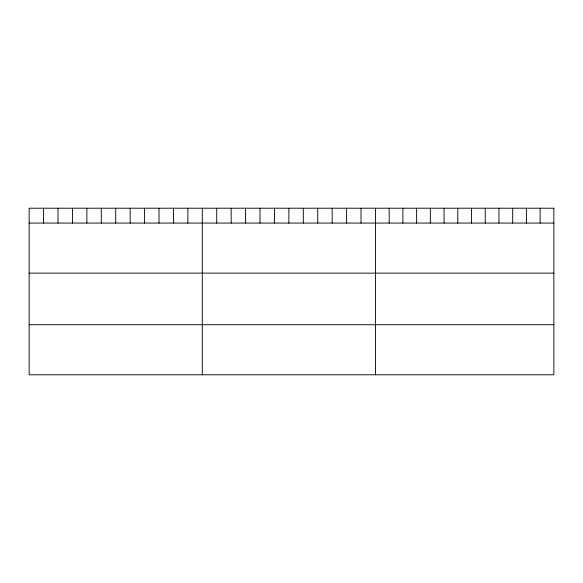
<?xml version="1.0" encoding="UTF-8"?>
<svg xmlns="http://www.w3.org/2000/svg" width="583" height="583" viewBox="0 0 583 583"><rect width="100%" height="100%" fill="white"/><g stroke="black" fill="none" stroke-linecap="round" stroke-linejoin="round"><path stroke-width="0.87" d="M29.15 223.063L553.85 223.063M29.15 273.136L553.85 273.136M29.15 324.716L553.85 324.716M540.128 208.211L540.128 223.063M526.405 208.211L526.405 223.063M512.683 208.211L512.683 223.063M498.961 208.211L498.961 223.063M485.238 208.211L485.238 223.063M471.516 208.211L471.516 223.063M457.786 208.211L457.786 223.063M444.064 208.211L444.064 223.063M430.341 208.211L430.341 223.063M416.619 208.211L416.619 223.063M402.897 208.211L402.897 223.063M389.174 208.211L389.174 223.063M375.452 208.211L375.452 374.789M361.023 208.211L361.023 223.063M346.594 208.211L346.594 223.063M332.164 208.211L332.164 223.063M317.735 208.211L317.735 223.063M303.306 208.211L303.306 223.063M288.876 208.211L288.876 223.063M274.447 208.211L274.447 223.063M260.018 208.211L260.018 223.063M245.589 208.211L245.589 223.063M231.16 208.211L231.16 223.063M216.73 208.211L216.73 223.063M202.301 208.211L202.301 374.789M187.872 208.211L187.872 223.063M173.442 208.211L173.442 223.063M159.013 208.211L159.013 223.063M144.584 208.211L144.584 223.063M130.155 208.211L130.155 223.063M115.726 208.211L115.726 223.063M101.296 208.211L101.296 223.063M86.867 208.211L86.867 223.063M72.438 208.211L72.438 223.063M58.008 208.211L58.008 223.063M43.579 208.211L43.579 223.063M553.85 208.211L29.15 208.211L29.15 374.789L553.85 374.789L553.85 208.211"/></g></svg>
